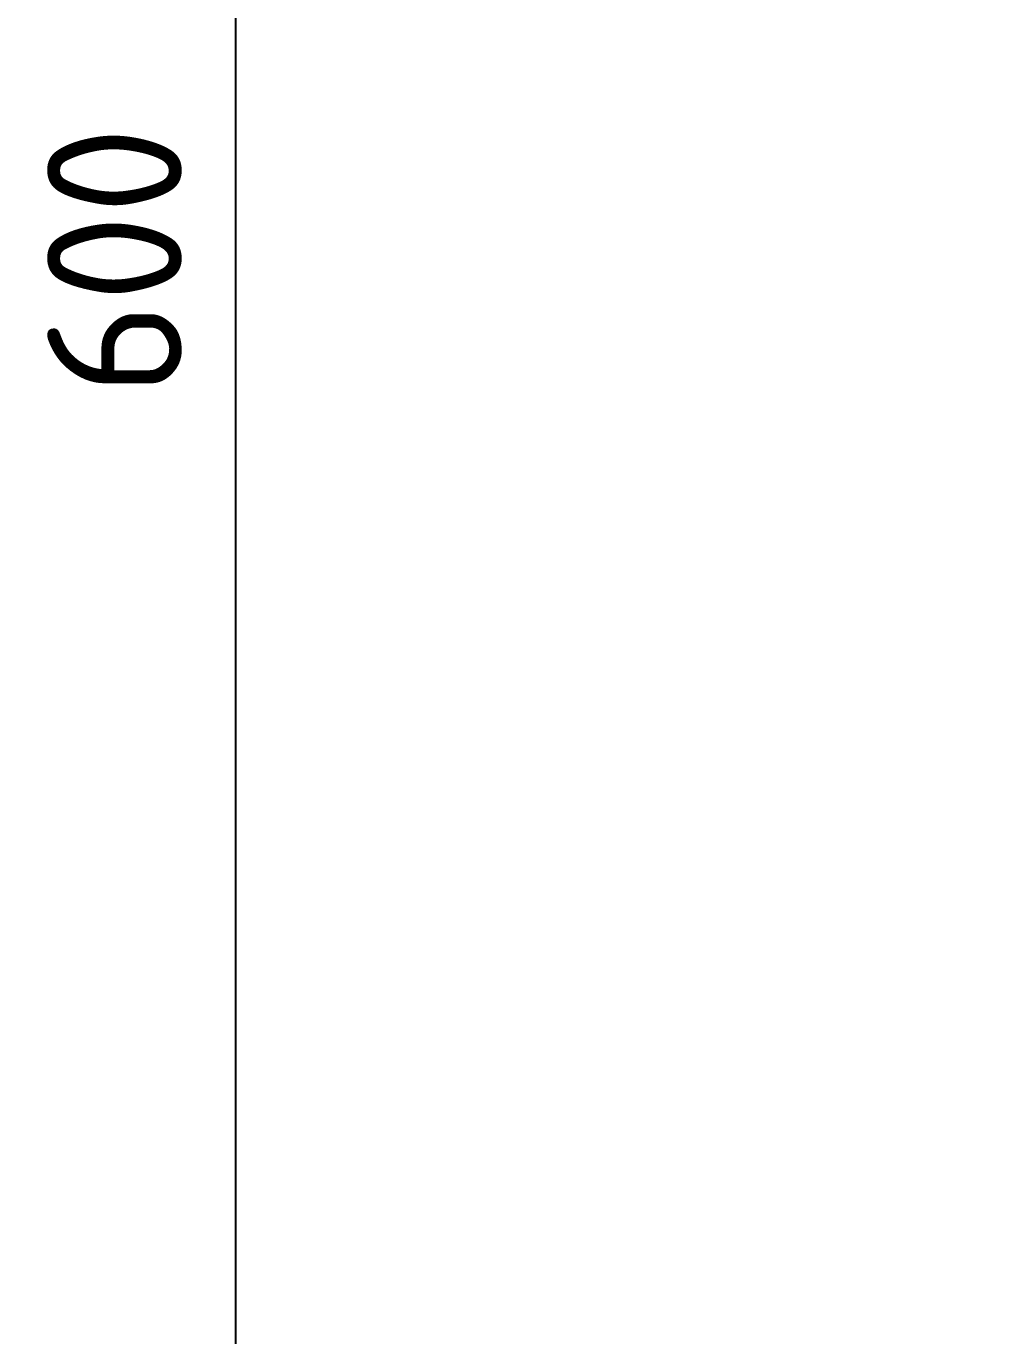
# Model space of a CAD drawing. Extents: x 0 to 420, y 0 to 297.
# Drawn here: x 134.66 to 152.82, y 190.1 to 214.44 of the extents above; entities that cross this region are included whole.
import ezdxf

# ---------------------------------------------------------------- set-up
doc = ezdxf.new("R2010")
doc.units = 0
doc.layers.get('0').update_dxf_attribs({"linetype": 'CONTINUOUS'})
doc.layers.get('DEFPOINTS').update_dxf_attribs({"linetype": 'CONTINUOUS'})
doc.layers.add('T25', color=1, linetype='CONTINUOUS')
doc.styles.add('ISO', font='iso3098b.shx')
doc.dimstyles.new('SIGNSDIM', dxfattribs={"dimtxt": 2.5, "dimasz": 0.2, "dimexe": 1.5, "dimexo": 2, "dimgap": 1, "dimtad": 1, "dimdec": 4, "dimlfac": 10, "dimrnd": 1, "dimdsep": 46, "dimtxsty": 'ISO', "dimblk": 'SGNDIM', "dimcen": 2.5, "dimse2": 1, "dimadec": 0, "dimazin": 0, "dimtfac": 1, "dimtdec": 4, "dimtix": 1, "dimtmove": 0, "dimatfit": 3, "dimldrblk": 'SGNDIM', "dimfxl": 1, "dimtolj": 1, "dimtzin": 0, "dimarcsym": 0})

# ---------------------------------------------------------------- blocks, each defined once
blk = doc.blocks.new('SGNDIM')
for p, q in [((0, 4.5), (0, -4.5)), ((0, 0), (-1, 0))]:
    blk.add_line(p, q)
blk = doc.blocks.new('*D21')
at = {"layer": 'DEFPOINTS', "color": 0}
for p in [(152.823, 240.083), (138.548, 180.083), (152.823, 180.083)]:
    blk.add_point(p, dxfattribs=at)
at = {"layer": 'T25', "color": 0, "lineweight": -2}
for p, q in [((150.823, 240.083), (137.048, 240.083)), ((138.548, 239.883), (138.548, 180.283)), ((150.823, 180.083), (137.048, 180.083))]:
    blk.add_line(p, q, dxfattribs=at)
at = {"layer": 'T25', "color": 0, "lineweight": -2, "xscale": 0.2, "yscale": 0.2, "zscale": 0.2}
for p, rotation in [((138.548, 240.083), 90), ((138.548, 180.083), 270)]:
    blk.add_blockref('SGNDIM', p, dxfattribs=dict(at, rotation=rotation))
at = {"layer": 'T25', "color": 0, "insert": (136.298, 210.083), "char_height": 2.5, "attachment_point": 5, "rotation": 90, "style": 'ISO'}
blk.add_mtext('\\A1;600', dxfattribs=at)

msp = doc.modelspace()

# ---------------------------------------------------------------- dimensions: what is measured, and where the dimension line sits
at = {"layer": 'T25'}
dim = msp.add_linear_dim(base=(138.548217, 180.083331), p1=(152.823153, 240.083331), p2=(152.823153, 180.083331), angle=90, dimstyle='SIGNSDIM', override={"dimse2": 0}, dxfattribs=at)
dim.commit()
dim.dimension.update_dxf_attribs({"geometry": '*D21', "text_midpoint": (136.298217, 210.083331)})

doc.saveas('drawing.dxf')
